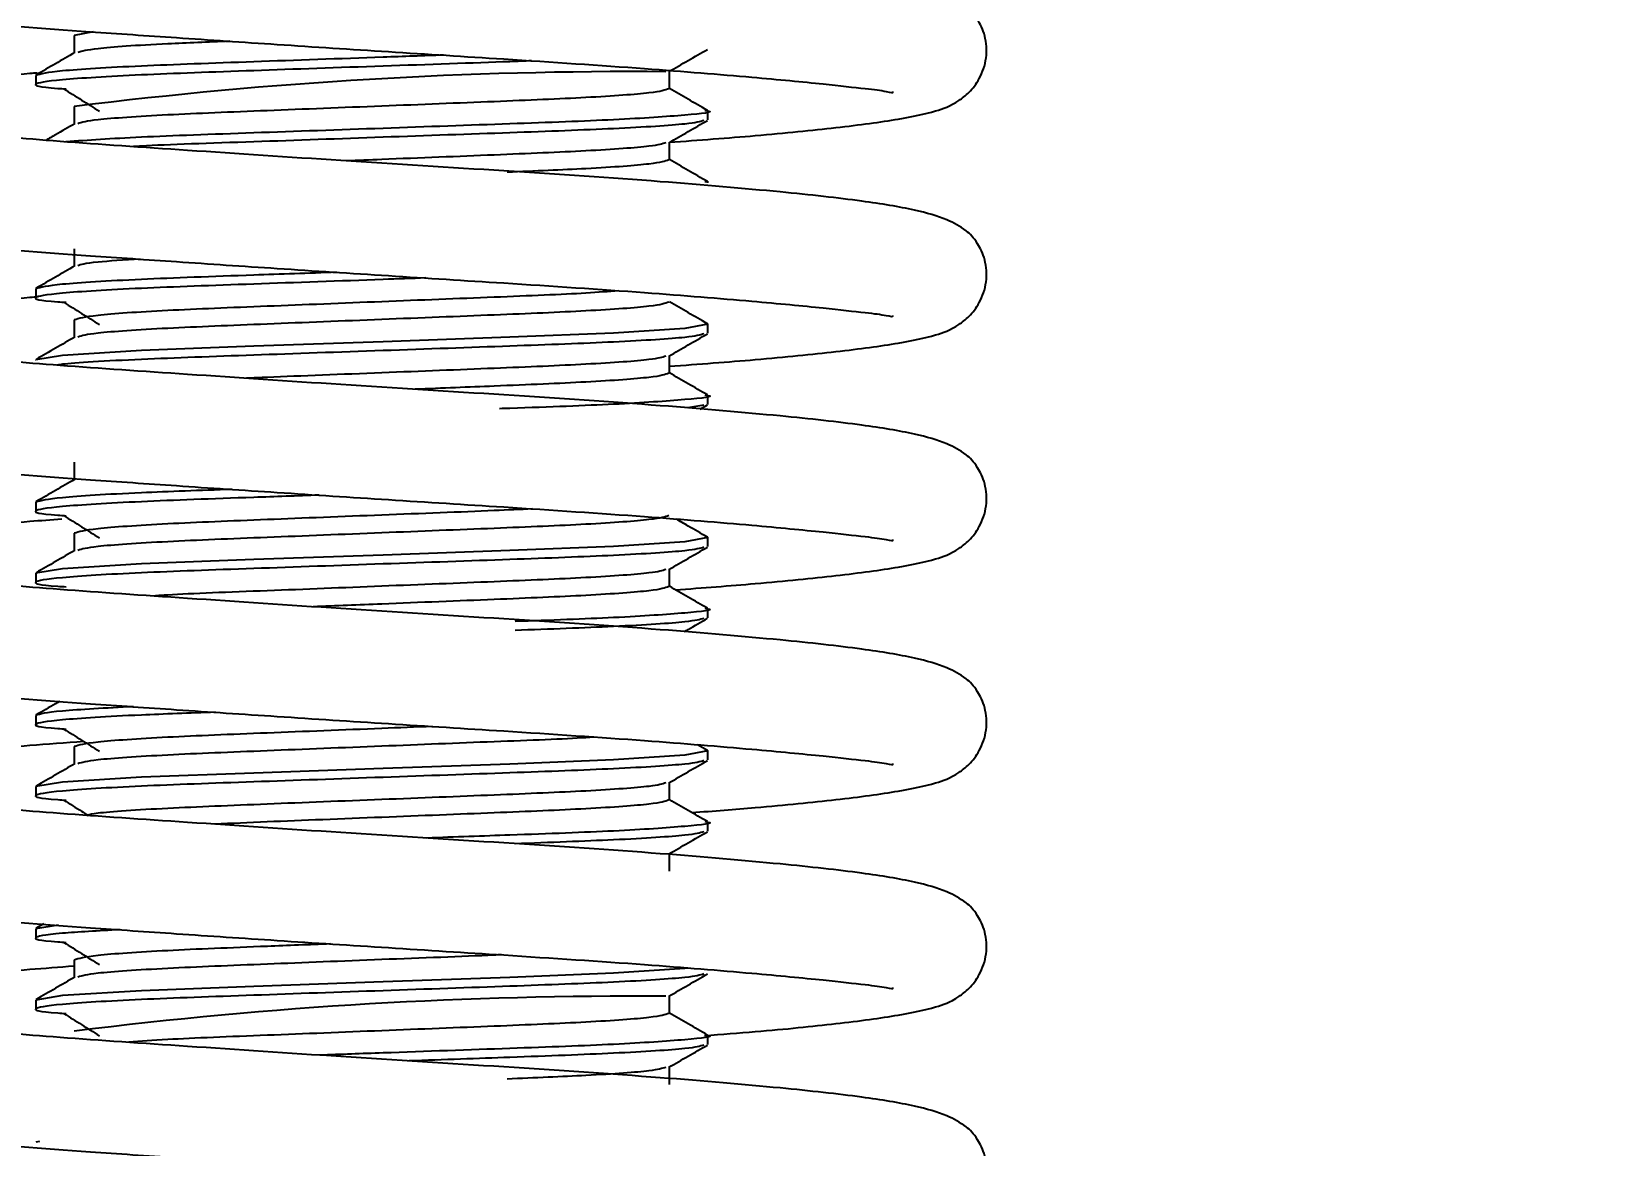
# Model space of a CAD drawing. Header units: millimetres. Extents: x 5 to 292, y 4 to 204.
# Drawn here: x 40.75 to 47.8, y 89.64 to 94.61 of the extents above; entities that cross this region are included whole.
import ezdxf

# ---------------------------------------------------------------- set-up
doc = ezdxf.new("R2010")
doc.units = ezdxf.units.MM
doc.layers.add('LAYER_1', color=179, linetype='Continuous')
doc.styles.add('SLDTEXTSTYLE0', font='TXT', dxfattribs={"width": 0.75})
doc.dimstyles.new('SLDDIMSTYLE1', dxfattribs={"dimtxt": 3.5, "dimasz": 3.556, "dimexe": 0, "dimexo": 0.0625, "dimgap": 0.875, "dimtad": 1, "dimrnd": 1e-09, "dimzin": 12, "dimdsep": 46, "dimtxsty": 'SLDTEXTSTYLE0', "dimblk1": 'CLOSED', "dimblk2": 'CLOSED', "dimsah": 1, "dimcen": 0.09, "dimadec": 0, "dimazin": 3, "dimtfac": 1, "dimtmove": 0, "dimatfit": 0, "dimldrblk": 'CLOSED', "dimfxl": 1, "dimfrac": 2, "dimtolj": 1, "dimtzin": 12, "dimarcsym": 0})

# ---------------------------------------------------------------- blocks, each defined once
blk = doc.blocks.new('_CLOSED')
at = {"color": 0, "linetype": 'ByBlock', "lineweight": -2}
for p, q in [((-1, 0.166667), (0, 0)), ((-1, 0.166667), (-1, -0.166667)), ((0, 0), (-1, -0.166667)), ((0, 0), (-1, 0))]:
    blk.add_line(p, q, dxfattribs=at)
blk = doc.blocks.new('_D_3')
at = {"layer": 'LAYER_1'}
for p, q in [((31.1842, 100.5383), (31.1842, 106.8883)), ((52.8229, 100.5383), (30.1842, 100.5383)), ((31.1842, 100.5383), (31.1842, 82.6883)), ((38.2229, 82.6883), (30.1842, 82.6883)), ((31.1842, 82.6883), (31.1842, 76.3383))]:
    blk.add_line(p, q, dxfattribs=at)
at = {"layer": 'LAYER_1', "xscale": 3.556, "yscale": 3.556}
for p, rotation in [((31.1842, 100.5383, 1.4936), 270), ((31.1842, 82.6883, 1.4936), 90)]:
    blk.add_blockref('_CLOSED', p, dxfattribs=dict(at, rotation=rotation))
at = {"layer": 'LAYER_1', "insert": (26.6725, 81.0683), "char_height": 3.5, "attachment_point": 1, "rotation": 90, "style": 'SLDTEXTSTYLE0'}
blk.add_mtext('17.85mm', dxfattribs=at)

msp = doc.modelspace()

# ---------------------------------------------------------------- linework, layer by layer
at = {"color": 7, "linetype": 'Continuous', "lineweight": 25}
for p, q in [((41.0287, 94.6083), (40.9447, 94.5925)), ((40.9447, 94.5925), (40.9447, 94.5145)), ((40.9447, 94.5925), (40.9447, 94.5145)), ((40.7729, 94.4139), (40.7729, 94.3742)), ((43.601, 94.3544), (43.601, 94.4323)), ((40.9447, 94.275), (40.9447, 94.197)), ((40.9447, 94.275), (40.9447, 94.197)), ((43.7729, 94.2154), (43.7729, 94.2551)), ((43.601, 94.0369), (43.601, 94.1148)), ((40.9447, 93.64), (40.9447, 93.562)), ((40.9447, 93.64), (40.9447, 93.562)), ((40.7729, 93.4614), (40.7729, 93.4217)), ((40.9447, 93.3225), (40.9447, 93.2445)), ((40.9447, 93.3225), (40.9447, 93.2445)), ((43.7729, 93.2629), (43.7729, 93.3026)), ((43.601, 93.0844), (43.601, 93.1623)), ((43.755, 92.9426), (43.6834, 92.9295)), ((43.7383, 92.9242), (43.7706, 92.9429)), ((43.7729, 92.9454), (43.7729, 92.9851)), ((40.9447, 92.6875), (40.9447, 92.6095)), ((40.9447, 92.6875), (40.9447, 92.6095)), ((40.7729, 92.5089), (40.7729, 92.4692)), ((40.9447, 92.37), (40.9447, 92.292)), ((40.9447, 92.37), (40.9447, 92.292)), ((43.7729, 92.3104), (43.7729, 92.3501)), ((40.7729, 92.1914), (40.7729, 92.1517)), ((43.601, 92.1319), (43.601, 92.2098)), ((43.7729, 91.9929), (43.7729, 92.0326)), ((40.7729, 91.5564), (40.7729, 91.5167)), ((40.9447, 91.4175), (40.9447, 91.3395)), ((40.9447, 91.4175), (40.9447, 91.3395)), ((43.7706, 91.4002), (43.7267, 91.4256)), ((43.7729, 91.3579), (43.7729, 91.3976)), ((40.7729, 91.2389), (40.7729, 91.1992)), ((43.601, 91.1794), (43.601, 91.2573)), ((43.7729, 91.0404), (43.7729, 91.0801)), ((43.601, 90.8619), (43.601, 90.9398)), ((40.8733, 90.6207), (40.7729, 90.6039)), ((40.7729, 90.6039), (40.7729, 90.5642)), ((40.8087, 90.6259), (40.7751, 90.6064)), ((40.9447, 90.465), (40.9447, 90.387)), ((40.9447, 90.465), (40.9447, 90.387)), ((40.7729, 90.2864), (40.7729, 90.2467)), ((43.601, 90.2269), (43.601, 90.3048)), ((43.7729, 90.0879), (43.7729, 90.1276)), ((43.601, 89.9094), (43.601, 89.9873)), ((40.7896, 89.6542), (40.7729, 89.6514))]:
    msp.add_line(p, q, dxfattribs=at)
at = {"color": 7, "linetype": 'Continuous', "lineweight": 25, "flags": 128}
for points in [[(43.7589, 93.3054), (43.7728, 93.3031), (43.6693, 93.2841), (43.3514, 93.2634), (42.8888, 93.245), (42.323, 93.225), (41.7462, 93.2047), (41.2447, 93.1856), (40.893, 93.164), (40.7729, 93.1439), (40.7729, 93.1439)], [(43.7592, 92.3529), (43.7728, 92.3506), (43.6693, 92.3316), (43.3514, 92.3108), (42.8888, 92.2925), (42.323, 92.2725), (41.7462, 92.2522), (41.2447, 92.2331), (40.893, 92.2115), (40.7729, 92.1914), (40.7729, 92.1914)], [(43.759, 91.4004), (43.7728, 91.3981), (43.6693, 91.3791), (43.3514, 91.3583), (42.8888, 91.34), (42.323, 91.32), (41.7462, 91.2997), (41.2447, 91.2806), (40.893, 91.259), (40.7729, 91.2389), (40.7729, 91.2389)], [(43.6831, 90.4291), (43.6693, 90.4266), (43.3514, 90.4058), (42.8888, 90.3875), (42.323, 90.3675), (41.7462, 90.3472), (41.2447, 90.3281), (40.893, 90.3065), (40.7729, 90.2864), (40.7729, 90.2864)]]:
    msp.add_lwpolyline(points, dxfattribs=at)
at = {"color": 7, "linetype": 'Continuous', "lineweight": 25}
for centre, radius, start, end in [((43.4498, 74.2631), 20.168, 89.61791, 97.13501), ((43.4497, 70.1362), 20.1675, 89.61776, 97.13508)]:
    msp.add_arc(centre, radius, start, end, dxfattribs=at)
for points, knots in [([(40.8853, 95.4326), (40.8384, 95.4291), (40.6503, 95.415), (40.3756, 95.3899), (40.0732, 95.3591), (39.8628, 95.3275), (39.7063, 95.2937), (39.5626, 95.2032), (39.5095, 95.0595), (39.5225, 94.9429), (39.5667, 94.865), (39.6304, 94.8031), (39.7021, 94.7671), (39.7841, 94.7426), (39.8941, 94.7207), (40.081, 94.6925), (40.4302, 94.6535), (40.9125, 94.6159), (41.4103, 94.5819), (41.859, 94.5517), (42.356, 94.5193), (42.6902, 94.4983), (42.8612, 94.4875)], [0, 0, 0, 0, 0.0221, 0.088774, 0.154385, 0.220317, 0.280297, 0.332801, 0.354842, 0.372607, 0.388356, 0.402965, 0.430696, 0.468654, 0.50667, 0.552767, 0.638339, 0.740195, 0.797901, 0.861152, 0.929002, 1, 1, 1, 1]), ([(43.601, 94.1153), (43.7325, 94.1252), (44.0121, 94.1462), (44.3611, 94.1815), (44.6199, 94.2157), (44.7758, 94.2492), (44.8642, 94.2792), (44.9388, 94.336), (44.9883, 94.3975), (45.0213, 94.4933), (45.0124, 94.5949), (44.9702, 94.6799), (44.9172, 94.7303), (44.8333, 94.7762), (44.6903, 94.8171), (44.454, 94.8561), (44.0856, 94.8962), (43.5522, 94.9421), (42.8751, 94.9873), (42.1439, 95.0325), (41.4589, 95.0788), (40.8781, 95.1179), (40.4215, 95.1567), (40.1163, 95.1893), (39.9607, 95.2182), (39.9557, 95.2077), (39.9541, 95.2042)], [0, 0, 0, 0, 0.046746, 0.099371, 0.153464, 0.197462, 0.227183, 0.23787, 0.2489, 0.260987, 0.27354, 0.286121, 0.304634, 0.332717, 0.370158, 0.416116, 0.471383, 0.536897, 0.610432, 0.682441, 0.751147, 0.814054, 0.87321, 0.927793, 0.97571, 1, 1, 1, 1]), ([(41.6385, 94.5667), (41.5426, 94.5628), (41.2862, 94.5524), (41.0227, 94.534), (40.9797, 94.5216), (40.9601, 94.516)], [0, 0, 0, 0, 0.245579, 0.656785, 1, 1, 1, 1]), ([(42.9848, 94.4791), (42.9534, 94.4778), (42.7662, 94.4703), (42.3167, 94.4554), (41.732, 94.4344), (41.2109, 94.4163), (40.8527, 94.394), (40.7479, 94.3747), (40.7848, 94.3617), (40.8959, 94.3545), (40.9087, 94.3536)], [0, 0, 0, 0, 0.031681, 0.188535, 0.346395, 0.505893, 0.671901, 0.833967, 0.98078, 1, 1, 1, 1]), ([(42.5924, 94.5045), (42.5032, 94.5014), (42.2255, 94.4916), (41.7279, 94.474), (41.2139, 94.456), (40.8446, 94.4337), (40.7966, 94.4204), (40.7729, 94.4139)], [0, 0, 0, 0, 0.103706, 0.322922, 0.544412, 0.774944, 1, 1, 1, 1]), ([(40.9472, 94.5159), (40.9185, 94.4993), (40.8611, 94.4661), (40.8037, 94.433), (40.775, 94.4164)], [0, 0, 0, 0, 0.499964, 1, 1, 1, 1]), ([(42.8612, 94.4875), (43.077, 94.4734), (43.485, 94.4467), (43.9619, 94.4074), (44.2841, 94.3771), (44.4777, 94.3546), (44.5676, 94.3448), (44.6024, 94.3345), (44.597, 94.342), (44.597, 94.3421)], [0, 0, 0, 0, 0.24019, 0.454061, 0.635126, 0.783886, 0.905775, 0.999339, 1, 1, 1, 1]), ([(43.5985, 94.4308), (43.6271, 94.4474), (43.6845, 94.4806), (43.7419, 94.5138), (43.7706, 94.5304)], [0, 0, 0, 0, 0.499956, 1, 1, 1, 1]), ([(40.7799, 94.4246), (40.7687, 94.4238), (40.6176, 94.4123), (40.3768, 94.3899), (40.0729, 94.3591), (39.8629, 94.3275), (39.7063, 94.2937), (39.5626, 94.2032), (39.5095, 94.0595), (39.5225, 93.9429), (39.5667, 93.865), (39.6304, 93.8031), (39.7021, 93.7671), (39.7841, 93.7426), (39.8941, 93.7207), (40.081, 93.6925), (40.4302, 93.6535), (40.9125, 93.6159), (41.4103, 93.5819), (41.859, 93.5517), (42.356, 93.5193), (42.6902, 93.4983), (42.8612, 93.4875)], [0, 0, 0, 0, 0.0053906, 0.0732044, 0.1399359, 0.2069946, 0.2679992, 0.3214006, 0.3438183, 0.3618869, 0.3779049, 0.3927632, 0.4209681, 0.4595753, 0.4982406, 0.5451251, 0.6321591, 0.7357561, 0.7944474, 0.8587798, 0.9277884, 1, 1, 1, 1]), ([(40.8981, 94.3537), (40.9246, 94.3371), (40.9777, 94.304), (41.0306, 94.2709), (41.0571, 94.2543)], [0, 0, 0, 0, 0.500007, 1, 1, 1, 1]), ([(43.5988, 94.3543), (43.5817, 94.3483), (43.5465, 94.3359), (43.2541, 94.3147), (42.8283, 94.2969), (42.3174, 94.2768), (41.7917, 94.2558), (41.3357, 94.2377), (41.0207, 94.2165), (40.9791, 94.2041), (40.9603, 94.1985)], [0, 0, 0, 0, 0.121483, 0.249473, 0.372508, 0.498919, 0.626143, 0.754684, 0.888474, 1, 1, 1, 1]), ([(43.7706, 94.2577), (43.742, 94.2743), (43.6854, 94.307), (43.6289, 94.3397), (43.601, 94.3558)], [0, 0, 0, 0, 0.507517, 1, 1, 1, 1]), ([(43.601, 93.1153), (43.7325, 93.1252), (44.0121, 93.1462), (44.3611, 93.1815), (44.6199, 93.2157), (44.7758, 93.2492), (44.8642, 93.2792), (44.9388, 93.336), (44.9883, 93.3975), (45.0213, 93.4933), (45.0124, 93.5949), (44.9702, 93.6799), (44.9172, 93.7303), (44.8333, 93.7762), (44.6903, 93.8171), (44.454, 93.8561), (44.0856, 93.8962), (43.5522, 93.9421), (42.8751, 93.9873), (42.1439, 94.0325), (41.4589, 94.0788), (40.8781, 94.1179), (40.4215, 94.1567), (40.1163, 94.1893), (39.9607, 94.2182), (39.9557, 94.2077), (39.9541, 94.2042)], [0, 0, 0, 0, 0.046746, 0.099371, 0.153464, 0.197462, 0.227183, 0.237871, 0.2489, 0.260987, 0.27354, 0.286121, 0.304634, 0.332717, 0.370158, 0.416116, 0.471383, 0.536897, 0.610432, 0.68244, 0.751146, 0.814054, 0.87321, 0.927793, 0.97571, 1, 1, 1, 1]), ([(40.9472, 94.1985), (40.9185, 94.1819), (40.8758, 94.1572), (40.8332, 94.1325), (40.8192, 94.1244)], [0, 0, 0, 0, 0.672221, 1, 1, 1, 1]), ([(43.7591, 94.2579), (43.7641, 94.2571), (43.8108, 94.2499), (43.6889, 94.2369), (43.3874, 94.2155), (42.8987, 94.1977), (42.3226, 94.1776), (41.7333, 94.1566), (41.2069, 94.1386), (41.007, 94.1244), (40.9072, 94.1173)], [0, 0, 0, 0, 0.0165041, 0.1545948, 0.2966715, 0.4332488, 0.5735733, 0.7147983, 0.857489, 1, 1, 1, 1]), ([(43.755, 94.2126), (43.7377, 94.2075), (43.6987, 94.196), (43.3797, 94.1758), (42.9014, 94.158), (42.3195, 94.1379), (41.7427, 94.1168), (41.3425, 94.1046), (41.2209, 94.0969), (41.2093, 94.0962)], [0, 0, 0, 0, 0.1374183, 0.3081426, 0.4722585, 0.6408773, 0.8105782, 0.9820403, 1, 1, 1, 1]), ([(43.5985, 94.1133), (43.6271, 94.1299), (43.6845, 94.1631), (43.7419, 94.1963), (43.7706, 94.2129)], [0, 0, 0, 0, 0.4999465, 1, 1, 1, 1]), ([(43.5842, 94.1132), (43.569, 94.1081), (43.5346, 94.0967), (43.2527, 94.0766), (42.8298, 94.0589), (42.4328, 94.0432), (42.2112, 94.0344), (42.1583, 94.0323)], [0, 0, 0, 0, 0.196083, 0.442811, 0.679985, 0.92367, 1, 1, 1, 1]), ([(43.5988, 94.0369), (43.5812, 94.0308), (43.545, 94.0184), (43.2735, 93.9983), (43.0002, 93.9869), (42.8768, 93.9818)], [0, 0, 0, 0, 0.34227, 0.702877, 1, 1, 1, 1]), ([(43.7706, 93.9402), (43.7419, 93.9568), (43.6854, 93.9895), (43.6289, 94.0222), (43.601, 94.0383)], [0, 0, 0, 0, 0.50757, 1, 1, 1, 1]), ([(43.759, 93.9404), (43.7672, 93.9396), (43.7772, 93.9387), (43.7712, 93.9378), (43.7702, 93.9376)], [0, 0, 0, 0, 0.829259, 1, 1, 1, 1]), ([(40.9473, 93.5635), (40.9186, 93.5469), (40.8612, 93.5137), (40.8038, 93.4805), (40.7751, 93.4639)], [0, 0, 0, 0, 0.499965, 1, 1, 1, 1]), ([(41.2395, 93.5938), (41.1681, 93.5894), (40.9984, 93.5789), (40.9744, 93.5692), (40.9604, 93.5636)], [0, 0, 0, 0, 0.421021, 1, 1, 1, 1]), ([(42.5131, 93.5096), (42.4501, 93.5073), (42.1982, 93.4984), (41.7282, 93.4818), (41.2119, 93.4638), (40.8524, 93.4415), (40.748, 93.4222), (40.7848, 93.4092), (40.8959, 93.402), (40.9087, 93.4011)], [0, 0, 0, 0, 0.060987, 0.24366, 0.428228, 0.62033, 0.807869, 0.977759, 1, 1, 1, 1]), ([(42.115, 93.5352), (41.9897, 93.5308), (41.6664, 93.5194), (41.2142, 93.5035), (40.8445, 93.4812), (40.7966, 93.4679), (40.7729, 93.4614)], [0, 0, 0, 0, 0.171507, 0.44253, 0.724615, 1, 1, 1, 1]), ([(42.8612, 93.4875), (43.077, 93.4734), (43.485, 93.4467), (43.9619, 93.4074), (44.2841, 93.3771), (44.4777, 93.3546), (44.5676, 93.3447), (44.6024, 93.3347), (44.597, 93.342), (44.597, 93.3421)], [0, 0, 0, 0, 0.240191, 0.454061, 0.635126, 0.783886, 0.905775, 0.99934, 1, 1, 1, 1]), ([(40.7857, 93.425), (40.7726, 93.424), (40.6195, 93.4124), (40.3767, 93.3899), (40.0729, 93.3591), (39.8628, 93.3275), (39.7063, 93.2937), (39.5626, 93.2032), (39.5095, 93.0595), (39.5225, 92.9429), (39.5667, 92.865), (39.6304, 92.8031), (39.7021, 92.7671), (39.7841, 92.7426), (39.8941, 92.7207), (40.081, 92.6925), (40.4302, 92.6535), (40.9125, 92.6159), (41.4103, 92.5819), (41.859, 92.5517), (42.356, 92.5193), (42.6902, 92.4983), (42.8612, 92.4875)], [0, 0, 0, 0, 0.006335, 0.074085, 0.140753, 0.207748, 0.268694, 0.322045, 0.344441, 0.362493, 0.378496, 0.39334, 0.421518, 0.460089, 0.498717, 0.545557, 0.632509, 0.736007, 0.794643, 0.858914, 0.927857, 1, 1, 1, 1]), ([(43.3734, 93.4527), (43.329, 93.449), (43.202, 93.4386), (42.8223, 93.4238), (42.319, 93.4037), (41.7915, 93.3827), (41.3349, 93.3646), (41.0083, 93.3423), (40.9658, 93.329), (40.9447, 93.3225)], [0, 0, 0, 0, 0.079204, 0.226407, 0.377651, 0.529867, 0.683659, 0.843731, 1, 1, 1, 1]), ([(40.8981, 93.4012), (40.9246, 93.3846), (40.9777, 93.3515), (41.0306, 93.3184), (41.0571, 93.3018)], [0, 0, 0, 0, 0.500007, 1, 1, 1, 1]), ([(43.5988, 93.4019), (43.5817, 93.3958), (43.5465, 93.3834), (43.2541, 93.3622), (42.8283, 93.3444), (42.3174, 93.3243), (41.7917, 93.3033), (41.3357, 93.2852), (41.0208, 93.264), (40.9793, 93.2517), (40.9604, 93.2461)], [0, 0, 0, 0, 0.121505, 0.249518, 0.372574, 0.499009, 0.626256, 0.75482, 0.888634, 1, 1, 1, 1]), ([(43.7706, 93.3052), (43.7419, 93.3218), (43.6854, 93.3545), (43.6288, 93.3872), (43.601, 93.4033)], [0, 0, 0, 0, 0.507682, 1, 1, 1, 1]), ([(43.6275, 92.1174), (43.7498, 92.1266), (44.02, 92.1469), (44.361, 92.1815), (44.6199, 92.2157), (44.7758, 92.2492), (44.8642, 92.2792), (44.9388, 92.336), (44.9883, 92.3975), (45.0213, 92.4933), (45.0124, 92.5949), (44.9702, 92.6799), (44.9172, 92.7303), (44.8333, 92.7762), (44.6903, 92.8171), (44.454, 92.8561), (44.0856, 92.8962), (43.5522, 92.9421), (42.8751, 92.9873), (42.1439, 93.0325), (41.4589, 93.0788), (40.8781, 93.1179), (40.4215, 93.1567), (40.1163, 93.1893), (39.9607, 93.2182), (39.9557, 93.2077), (39.9541, 93.2042)], [0, 0, 0, 0, 0.043656, 0.096451, 0.15072, 0.19486, 0.224678, 0.2354, 0.246464, 0.258591, 0.271185, 0.283807, 0.30238, 0.330554, 0.368116, 0.414223, 0.46967, 0.535396, 0.609169, 0.681411, 0.75034, 0.813451, 0.872799, 0.927559, 0.975631, 1, 1, 1, 1]), ([(40.9473, 93.246), (40.9186, 93.2294), (40.8612, 93.1962), (40.8038, 93.163), (40.7751, 93.1464)], [0, 0, 0, 0, 0.499966, 1, 1, 1, 1]), ([(43.755, 93.2601), (43.7376, 93.255), (43.6987, 93.2435), (43.38, 93.2233), (42.9003, 93.2055), (42.3236, 93.1854), (41.7273, 93.1644), (41.223, 93.1464), (40.9177, 93.1297), (40.8756, 93.1216), (40.8687, 93.1202)], [0, 0, 0, 0, 0.114925, 0.257705, 0.394958, 0.535977, 0.6779, 0.821297, 0.970547, 1, 1, 1, 1]), ([(43.5985, 93.1608), (43.6271, 93.1774), (43.6845, 93.2106), (43.7419, 93.2438), (43.7706, 93.2604)], [0, 0, 0, 0, 0.4999465, 1, 1, 1, 1]), ([(43.5842, 93.1607), (43.569, 93.1556), (43.5345, 93.1442), (43.2534, 93.1241), (42.8273, 93.1063), (42.3224, 93.0862), (41.919, 93.0707), (41.7444, 93.0631), (41.7141, 93.0618)], [0, 0, 0, 0, 0.16066, 0.362816, 0.557144, 0.756806, 0.957752, 1, 1, 1, 1]), ([(43.5988, 93.0844), (43.5817, 93.0783), (43.5467, 93.0659), (43.2532, 93.0447), (42.8734, 93.0288), (42.5866, 93.0174), (42.4664, 93.0127)], [0, 0, 0, 0, 0.263357, 0.540822, 0.807543, 1, 1, 1, 1]), ([(43.7707, 92.9876), (43.742, 93.0042), (43.6855, 93.0369), (43.6289, 93.0696), (43.601, 93.0858)], [0, 0, 0, 0, 0.507282, 1, 1, 1, 1]), ([(43.7594, 92.9878), (43.7642, 92.9871), (43.8108, 92.9799), (43.69, 92.9669), (43.3834, 92.9454), (43.058, 92.9334), (42.8582, 92.9264), (42.8428, 92.9259)], [0, 0, 0, 0, 0.036435, 0.347202, 0.666939, 0.974301, 1, 1, 1, 1]), ([(40.9473, 92.611), (40.9186, 92.5944), (40.8612, 92.5612), (40.8038, 92.528), (40.7751, 92.5114)], [0, 0, 0, 0, 0.499945, 1, 1, 1, 1]), ([(42.0373, 92.5403), (41.9387, 92.5368), (41.6427, 92.5263), (41.2127, 92.5113), (40.8522, 92.489), (40.748, 92.4697), (40.7848, 92.4567), (40.8959, 92.4495), (40.9087, 92.4486)], [0, 0, 0, 0, 0.108637, 0.326155, 0.552551, 0.77357, 0.973789, 1, 1, 1, 1]), ([(41.6489, 92.566), (41.5074, 92.561), (41.1831, 92.5495), (40.8466, 92.5287), (40.7972, 92.5154), (40.7729, 92.5089)], [0, 0, 0, 0, 0.281531, 0.645083, 1, 1, 1, 1]), ([(40.8901, 92.433), (40.8416, 92.4294), (40.6518, 92.4151), (40.3756, 92.3899), (40.0732, 92.3591), (39.8628, 92.3275), (39.7063, 92.2937), (39.5626, 92.2032), (39.5095, 92.0596), (39.5225, 91.9429), (39.5667, 91.865), (39.6304, 91.8031), (39.7021, 91.7671), (39.7841, 91.7426), (39.8941, 91.7207), (40.081, 91.6925), (40.4302, 91.6535), (40.9125, 91.6159), (41.4103, 91.5819), (41.859, 91.5517), (42.356, 91.5193), (42.6902, 91.4983), (42.8612, 91.4875)], [0, 0, 0, 0, 0.022863, 0.089485, 0.155044, 0.220925, 0.280858, 0.333321, 0.355345, 0.373097, 0.388833, 0.40343, 0.43114, 0.469069, 0.507055, 0.553116, 0.638621, 0.740398, 0.798058, 0.861261, 0.929057, 1, 1, 1, 1]), ([(40.8981, 92.4487), (40.9246, 92.4321), (40.9777, 92.399), (41.0306, 92.3659), (41.0571, 92.3493)], [0, 0, 0, 0, 0.500007, 1, 1, 1, 1]), ([(42.9898, 92.4788), (42.9342, 92.4762), (42.7424, 92.4674), (42.3133, 92.4512), (41.7931, 92.4302), (41.3345, 92.4121), (41.0084, 92.3898), (40.9658, 92.3765), (40.9447, 92.37)], [0, 0, 0, 0, 0.073817, 0.254894, 0.437134, 0.621261, 0.812907, 1, 1, 1, 1]), ([(43.5988, 92.4494), (43.5817, 92.4433), (43.5465, 92.4309), (43.2541, 92.4097), (42.8283, 92.3919), (42.3174, 92.3718), (41.7917, 92.3508), (41.3358, 92.3327), (41.0209, 92.3115), (40.9794, 92.2992), (40.9606, 92.2936)], [0, 0, 0, 0, 0.121535, 0.24958, 0.372666, 0.499132, 0.62641, 0.755006, 0.888853, 1, 1, 1, 1]), ([(42.8612, 92.4875), (43.077, 92.4734), (43.485, 92.4467), (43.9619, 92.4074), (44.2841, 92.3771), (44.4777, 92.3545), (44.5676, 92.3448), (44.6024, 92.3345), (44.597, 92.342), (44.597, 92.3421)], [0, 0, 0, 0, 0.24019, 0.454061, 0.635126, 0.783886, 0.905775, 0.999339, 1, 1, 1, 1]), ([(43.7707, 92.3527), (43.742, 92.3693), (43.6955, 92.3961), (43.649, 92.423), (43.6312, 92.4333)], [0, 0, 0, 0, 0.617302, 1, 1, 1, 1]), ([(43.755, 92.3076), (43.7376, 92.3025), (43.6987, 92.291), (43.38, 92.2708), (42.9005, 92.253), (42.3228, 92.2329), (41.7303, 92.2119), (41.2114, 92.1938), (40.8525, 92.1715), (40.748, 92.1522), (40.7848, 92.1392), (40.8959, 92.132), (40.9087, 92.1311)], [0, 0, 0, 0, 0.090812, 0.203635, 0.31209, 0.423522, 0.535668, 0.648978, 0.766913, 0.882047, 0.986346, 1, 1, 1, 1]), ([(40.9473, 92.2935), (40.9186, 92.2769), (40.8612, 92.2437), (40.8038, 92.2105), (40.7751, 92.1939)], [0, 0, 0, 0, 0.499954, 1, 1, 1, 1]), ([(43.5985, 92.2083), (43.6271, 92.2249), (43.6845, 92.2581), (43.7419, 92.2913), (43.7706, 92.3079)], [0, 0, 0, 0, 0.499956, 1, 1, 1, 1]), ([(43.7007, 91.1231), (43.7975, 91.1305), (44.0417, 91.1489), (44.3605, 91.1815), (44.62, 91.2157), (44.7758, 91.2492), (44.8642, 91.2792), (44.9388, 91.336), (44.9883, 91.3975), (45.0213, 91.4933), (45.0124, 91.5949), (44.9702, 91.6799), (44.9172, 91.7303), (44.8333, 91.7762), (44.6903, 91.8171), (44.454, 91.8561), (44.0856, 91.8962), (43.5522, 91.9421), (42.8751, 91.9873), (42.1439, 92.0325), (41.4589, 92.0788), (40.8781, 92.1179), (40.4215, 92.1567), (40.1163, 92.1893), (39.9607, 92.2182), (39.9557, 92.2077), (39.9541, 92.2042)], [0, 0, 0, 0, 0.035002, 0.088274, 0.143034, 0.187574, 0.217661, 0.228481, 0.239645, 0.251882, 0.26459, 0.277326, 0.296067, 0.324496, 0.362398, 0.408922, 0.46487, 0.531192, 0.605632, 0.678528, 0.74808, 0.811763, 0.871648, 0.926903, 0.97541, 1, 1, 1, 1]), ([(43.5842, 92.2082), (43.569, 92.2031), (43.5346, 92.1917), (43.2529, 92.1716), (42.8293, 92.1538), (42.3146, 92.1337), (41.8018, 92.1126), (41.4358, 92.0997), (41.3202, 92.0913), (41.3003, 92.0899)], [0, 0, 0, 0, 0.133551, 0.301595, 0.463133, 0.629105, 0.796143, 0.96491, 1, 1, 1, 1]), ([(43.5988, 92.1319), (43.5817, 92.1258), (43.5465, 92.1134), (43.2538, 92.0922), (42.8294, 92.0745), (42.383, 92.0569), (42.1126, 92.0461), (42.0108, 92.042)], [0, 0, 0, 0, 0.211183, 0.433679, 0.647559, 0.86731, 1, 1, 1, 1]), ([(43.7706, 92.0352), (43.742, 92.0518), (43.6854, 92.0845), (43.6289, 92.1172), (43.601, 92.1333)], [0, 0, 0, 0, 0.507484, 1, 1, 1, 1]), ([(43.7591, 92.0354), (43.7641, 92.0346), (43.8108, 92.0274), (43.6875, 92.0144), (43.3972, 91.9934), (43.0688, 91.9816), (42.912, 91.9759)], [0, 0, 0, 0, 0.038656, 0.362522, 0.695736, 1, 1, 1, 1]), ([(43.755, 91.9901), (43.7373, 91.985), (43.6976, 91.9734), (43.3906, 91.9537), (43.0665, 91.9419), (42.9118, 91.9362)], [0, 0, 0, 0, 0.296085, 0.663933, 1, 1, 1, 1]), ([(43.6667, 91.9303), (43.6727, 91.9338), (43.7073, 91.9538), (43.7419, 91.9738), (43.7706, 91.9904)], [0, 0, 0, 0, 0.1711547, 1, 1, 1, 1]), ([(41.2089, 91.5959), (41.0872, 91.5893), (40.8331, 91.5757), (40.7935, 91.563), (40.7729, 91.5564)], [0, 0, 0, 0, 0.479198, 1, 1, 1, 1]), ([(40.8808, 91.6201), (40.8743, 91.6163), (40.839, 91.5959), (40.8037, 91.5755), (40.775, 91.5589)], [0, 0, 0, 0, 0.1862953, 1, 1, 1, 1]), ([(41.5746, 91.571), (41.4594, 91.5669), (41.1618, 91.5563), (40.8555, 91.5366), (40.7472, 91.5172), (40.7848, 91.5042), (40.8959, 91.497), (40.9087, 91.4961)], [0, 0, 0, 0, 0.17517, 0.452294, 0.722835, 0.967916, 1, 1, 1, 1]), ([(40.9874, 91.4404), (40.9056, 91.4343), (40.6816, 91.4176), (40.3748, 91.3899), (40.0734, 91.3591), (39.8627, 91.3275), (39.7063, 91.2937), (39.5626, 91.2032), (39.5095, 91.0595), (39.5225, 90.9429), (39.5667, 90.865), (39.6304, 90.8031), (39.7021, 90.7671), (39.7841, 90.7426), (39.8941, 90.7207), (40.081, 90.6925), (40.4302, 90.6535), (40.9125, 90.6159), (41.4103, 90.5819), (41.859, 90.5517), (42.356, 90.5193), (42.6902, 90.4983), (42.8612, 90.4875)], [0, 0, 0, 0, 0.037764, 0.10337, 0.167929, 0.232806, 0.291825, 0.343488, 0.365176, 0.382656, 0.398153, 0.412528, 0.439815, 0.477165, 0.514572, 0.55993, 0.644132, 0.744357, 0.801138, 0.863376, 0.930139, 1, 1, 1, 1]), ([(40.8981, 91.4962), (40.9246, 91.4796), (40.9777, 91.4465), (41.0306, 91.4134), (41.0571, 91.3968)], [0, 0, 0, 0, 0.5000119, 1, 1, 1, 1]), ([(42.5434, 91.5076), (42.4685, 91.5046), (42.2266, 91.495), (41.7903, 91.4776), (41.3352, 91.4596), (41.0082, 91.4373), (40.9657, 91.424), (40.9447, 91.4175)], [0, 0, 0, 0, 0.098852, 0.319258, 0.541945, 0.773726, 1, 1, 1, 1]), ([(43.2631, 91.4602), (43.2517, 91.4593), (43.1527, 91.4517), (42.8175, 91.4395), (42.3203, 91.4193), (41.7909, 91.3983), (41.336, 91.3802), (41.0207, 91.359), (40.9792, 91.3467), (40.9604, 91.3411)], [0, 0, 0, 0, 0.020951, 0.181472, 0.346399, 0.512385, 0.68009, 0.854644, 1, 1, 1, 1]), ([(42.8612, 91.4875), (43.077, 91.4734), (43.485, 91.4467), (43.9619, 91.4074), (44.2841, 91.3771), (44.4777, 91.3546), (44.5676, 91.3447), (44.6024, 91.3347), (44.597, 91.342), (44.597, 91.3421)], [0, 0, 0, 0, 0.240191, 0.454061, 0.635126, 0.783886, 0.905775, 0.99934, 1, 1, 1, 1]), ([(43.755, 91.3551), (43.7376, 91.35), (43.6987, 91.3385), (43.38, 91.3183), (42.9005, 91.3005), (42.3228, 91.2804), (41.7303, 91.2594), (41.2114, 91.2413), (40.8525, 91.219), (40.748, 91.1997), (40.7848, 91.1867), (40.8959, 91.1795), (40.9087, 91.1786)], [0, 0, 0, 0, 0.090812, 0.203635, 0.31209, 0.423522, 0.535668, 0.648978, 0.766913, 0.882047, 0.986346, 1, 1, 1, 1]), ([(40.9472, 91.341), (40.9185, 91.3244), (40.8612, 91.2912), (40.8038, 91.258), (40.7751, 91.2414)], [0, 0, 0, 0, 0.499949, 1, 1, 1, 1]), ([(43.5985, 91.2558), (43.6271, 91.2724), (43.6845, 91.3056), (43.7419, 91.3388), (43.7706, 91.3554)], [0, 0, 0, 0, 0.499951, 1, 1, 1, 1]), ([(43.5842, 91.2557), (43.569, 91.2506), (43.5345, 91.2392), (43.2531, 91.2191), (42.8285, 91.2013), (42.3175, 91.1812), (41.7908, 91.1601), (41.3394, 91.1421), (41.0526, 91.1236), (41.0138, 91.1138), (41.0017, 91.1107)], [0, 0, 0, 0, 0.1094486, 0.2471662, 0.3795506, 0.5155694, 0.6524622, 0.7907719, 0.9347298, 1, 1, 1, 1]), ([(43.7573, 90.1276), (43.8345, 90.1334), (44.0586, 90.1504), (44.36, 90.1815), (44.6201, 90.2157), (44.7757, 90.2492), (44.8642, 90.2792), (44.9388, 90.336), (44.9883, 90.3975), (45.0213, 90.4933), (45.0124, 90.5949), (44.9702, 90.6799), (44.9172, 90.7303), (44.8333, 90.7762), (44.6903, 90.8171), (44.454, 90.8561), (44.0856, 90.8962), (43.5522, 90.9421), (42.8751, 90.9873), (42.1439, 91.0325), (41.4589, 91.0788), (40.8781, 91.1179), (40.4215, 91.1567), (40.1163, 91.1893), (39.9607, 91.2182), (39.9557, 91.2077), (39.9541, 91.2042)], [0, 0, 0, 0, 0.0282, 0.081848, 0.136994, 0.181847, 0.212147, 0.223042, 0.234286, 0.246609, 0.259406, 0.272232, 0.291105, 0.319735, 0.357904, 0.404756, 0.461099, 0.527887, 0.602852, 0.676262, 0.746305, 0.810437, 0.870744, 0.926388, 0.975237, 1, 1, 1, 1]), ([(40.8981, 91.1787), (40.9246, 91.1621), (40.9611, 91.1393), (40.9975, 91.1165), (41.0075, 91.1103)], [0, 0, 0, 0, 0.727144, 1, 1, 1, 1]), ([(43.5988, 91.1794), (43.5817, 91.1733), (43.5464, 91.1609), (43.2543, 91.1397), (42.8275, 91.1219), (42.3205, 91.1018), (41.8656, 91.0841), (41.6475, 91.0746), (41.5716, 91.0713)], [0, 0, 0, 0, 0.175006, 0.359388, 0.536629, 0.718736, 0.902013, 1, 1, 1, 1]), ([(43.7706, 91.0827), (43.7419, 91.0993), (43.6854, 91.132), (43.6289, 91.1647), (43.601, 91.1808)], [0, 0, 0, 0, 0.5076606, 1, 1, 1, 1]), ([(43.7589, 91.0829), (43.764, 91.0821), (43.8108, 91.075), (43.6892, 91.0619), (43.3864, 91.0404), (42.9581, 91.0249), (42.6443, 91.0138), (42.518, 91.0094)], [0, 0, 0, 0, 0.031783, 0.29461, 0.565024, 0.824971, 1, 1, 1, 1]), ([(43.755, 91.0376), (43.7373, 91.0325), (43.6976, 91.021), (43.3907, 91.0012), (43.0667, 90.9894), (42.9121, 90.9837)], [0, 0, 0, 0, 0.29615, 0.664077, 1, 1, 1, 1]), ([(43.5985, 90.9383), (43.6271, 90.9549), (43.6845, 90.9881), (43.7419, 91.0213), (43.7706, 91.0379)], [0, 0, 0, 0, 0.499956, 1, 1, 1, 1]), ([(41.1491, 90.6), (41.0531, 90.5947), (40.8284, 90.5823), (40.752, 90.5647), (40.7847, 90.5517), (40.8959, 90.5445), (40.9087, 90.5436)], [0, 0, 0, 0, 0.269215, 0.630189, 0.957191, 1, 1, 1, 1]), ([(40.8981, 90.5437), (40.9246, 90.5271), (40.9777, 90.494), (41.0306, 90.4609), (41.0571, 90.4443)], [0, 0, 0, 0, 0.50001, 1, 1, 1, 1]), ([(42.0877, 90.537), (41.9923, 90.5332), (41.7219, 90.5224), (41.3358, 90.5071), (41.0081, 90.4848), (40.9657, 90.4715), (40.9447, 90.465)], [0, 0, 0, 0, 0.1512604, 0.4289035, 0.717885, 1, 1, 1, 1]), ([(42.851, 90.4882), (42.8401, 90.4877), (42.6901, 90.4809), (42.3106, 90.4668), (41.7936, 90.4458), (41.3352, 90.4277), (41.0209, 90.4065), (40.9794, 90.3942), (40.9605, 90.3886)], [0, 0, 0, 0, 0.015421, 0.21385, 0.413555, 0.615326, 0.825338, 1, 1, 1, 1]), ([(42.8612, 90.4875), (43.077, 90.4734), (43.485, 90.4467), (43.9619, 90.4074), (44.2841, 90.3771), (44.4777, 90.3546), (44.5676, 90.3447), (44.6024, 90.3346), (44.597, 90.342), (44.597, 90.3421)], [0, 0, 0, 0, 0.24019, 0.454061, 0.635126, 0.783886, 0.905775, 0.999339, 1, 1, 1, 1]), ([(40.9447, 90.4372), (40.8776, 90.4321), (40.6686, 90.4165), (40.3751, 90.3899), (40.0734, 90.3591), (39.8627, 90.3275), (39.7063, 90.2937), (39.5626, 90.2032), (39.5095, 90.0595), (39.5225, 89.9429), (39.5667, 89.865), (39.6304, 89.8031), (39.7021, 89.7671), (39.7841, 89.7426), (39.8941, 89.7207), (40.081, 89.6925), (40.4302, 89.6535), (40.9125, 89.6159), (41.4103, 89.5819), (41.859, 89.5517), (42.356, 89.5193), (42.6902, 89.4983), (42.8612, 89.4875)], [0, 0, 0, 0, 0.031284, 0.097332, 0.162327, 0.22764, 0.287056, 0.339067, 0.360901, 0.378499, 0.394101, 0.408572, 0.436043, 0.473645, 0.511303, 0.556967, 0.641735, 0.742635, 0.799799, 0.862456, 0.929668, 1, 1, 1, 1]), ([(43.755, 90.4026), (43.7376, 90.3975), (43.6987, 90.386), (43.38, 90.3658), (42.9005, 90.348), (42.3228, 90.3279), (41.7303, 90.3069), (41.2114, 90.2888), (40.8525, 90.2665), (40.748, 90.2472), (40.7848, 90.2342), (40.8959, 90.227), (40.9087, 90.2261)], [0, 0, 0, 0, 0.090812, 0.203635, 0.31209, 0.423522, 0.535668, 0.648978, 0.766913, 0.882047, 0.986346, 1, 1, 1, 1]), ([(40.9473, 90.3885), (40.9186, 90.3719), (40.8612, 90.3387), (40.8038, 90.3055), (40.7751, 90.2889)], [0, 0, 0, 0, 0.4999656, 1, 1, 1, 1]), ([(43.5985, 90.3033), (43.6271, 90.3199), (43.6845, 90.3531), (43.7419, 90.3863), (43.7706, 90.4029)], [0, 0, 0, 0, 0.4999489, 1, 1, 1, 1]), ([(42.8626, 89.9875), (42.6199, 90.0027), (42.1457, 90.0325), (41.4585, 90.0788), (40.8782, 90.1179), (40.4215, 90.1567), (40.1164, 90.1893), (39.9607, 90.2182), (39.9557, 90.2077), (39.9541, 90.2042)], [0, 0, 0, 0, 0.184843, 0.361207, 0.522688, 0.674538, 0.814648, 0.937648, 1, 1, 1, 1]), ([(40.8981, 90.2262), (40.9246, 90.2096), (40.9777, 90.1765), (41.0306, 90.1434), (41.0571, 90.1268)], [0, 0, 0, 0, 0.500007, 1, 1, 1, 1]), ([(43.5988, 90.2269), (43.5817, 90.2208), (43.5465, 90.2084), (43.254, 90.1872), (42.8287, 90.1694), (42.3158, 90.1493), (41.7978, 90.1283), (41.3859, 90.113), (41.2413, 90.1018), (41.1881, 90.0977)], [0, 0, 0, 0, 0.146437, 0.300718, 0.449025, 0.601403, 0.75476, 0.909705, 1, 1, 1, 1]), ([(43.7707, 90.1302), (43.742, 90.1467), (43.6854, 90.1794), (43.6289, 90.2122), (43.601, 90.2283)], [0, 0, 0, 0, 0.50737, 1, 1, 1, 1]), ([(43.7592, 90.1303), (43.7642, 90.1296), (43.8108, 90.1224), (43.689, 90.1094), (43.3872, 90.088), (42.8996, 90.0703), (42.419, 90.0534), (42.1344, 90.0434), (42.0405, 90.0401)], [0, 0, 0, 0, 0.025412, 0.240317, 0.461426, 0.673977, 0.892359, 1, 1, 1, 1]), ([(43.755, 90.0851), (43.7377, 90.08), (43.6988, 90.0685), (43.3793, 90.0483), (42.9356, 90.0318), (42.593, 90.0198), (42.439, 90.0144)], [0, 0, 0, 0, 0.226648, 0.508228, 0.778909, 1, 1, 1, 1]), ([(43.5985, 89.9858), (43.6271, 90.0024), (43.6845, 90.0356), (43.7419, 90.0688), (43.7706, 90.0854)], [0, 0, 0, 0, 0.4999536, 1, 1, 1, 1]), ([(43.7634, 89.1281), (43.8385, 89.1338), (44.0605, 89.1506), (44.36, 89.1815), (44.6201, 89.2157), (44.7757, 89.2492), (44.8642, 89.2792), (44.9388, 89.336), (44.9883, 89.3975), (45.0213, 89.4933), (45.0124, 89.5949), (44.9702, 89.6799), (44.9172, 89.7303), (44.8333, 89.7762), (44.6903, 89.8171), (44.454, 89.8561), (44.0852, 89.8962), (43.554, 89.9421), (43.1017, 89.9718), (42.8626, 89.9875)], [0, 0, 0, 0, 0.045565, 0.134669, 0.226261, 0.300757, 0.351082, 0.369178, 0.387852, 0.408319, 0.429574, 0.450876, 0.482222, 0.529773, 0.593167, 0.670983, 0.764563, 0.875491, 1, 1, 1, 1]), ([(43.5842, 89.9857), (43.5686, 89.9806), (43.5334, 89.9692), (43.2727, 89.9501), (42.9998, 89.9388), (42.8765, 89.9337)], [0, 0, 0, 0, 0.3034241, 0.6852184, 1, 1, 1, 1])]:
    msp.add_open_spline(points, degree=3, knots=knots, dxfattribs=at)

# ---------------------------------------------------------------- dimensions: what is measured, and where the dimension line sits
at = {"layer": 'LAYER_1'}
dim = msp.add_linear_dim(base=(31.1842, 82.6883), p1=(53.8229, 100.5383), p2=(39.2229, 82.6883), angle=90, dimstyle='SLDDIMSTYLE1', dxfattribs=at)
dim.commit()
dim.dimension.update_dxf_attribs({"geometry": '_D_3', "text_midpoint": (31.1842, 91.262), "dimtype": 160})

doc.saveas('drawing.dxf')
